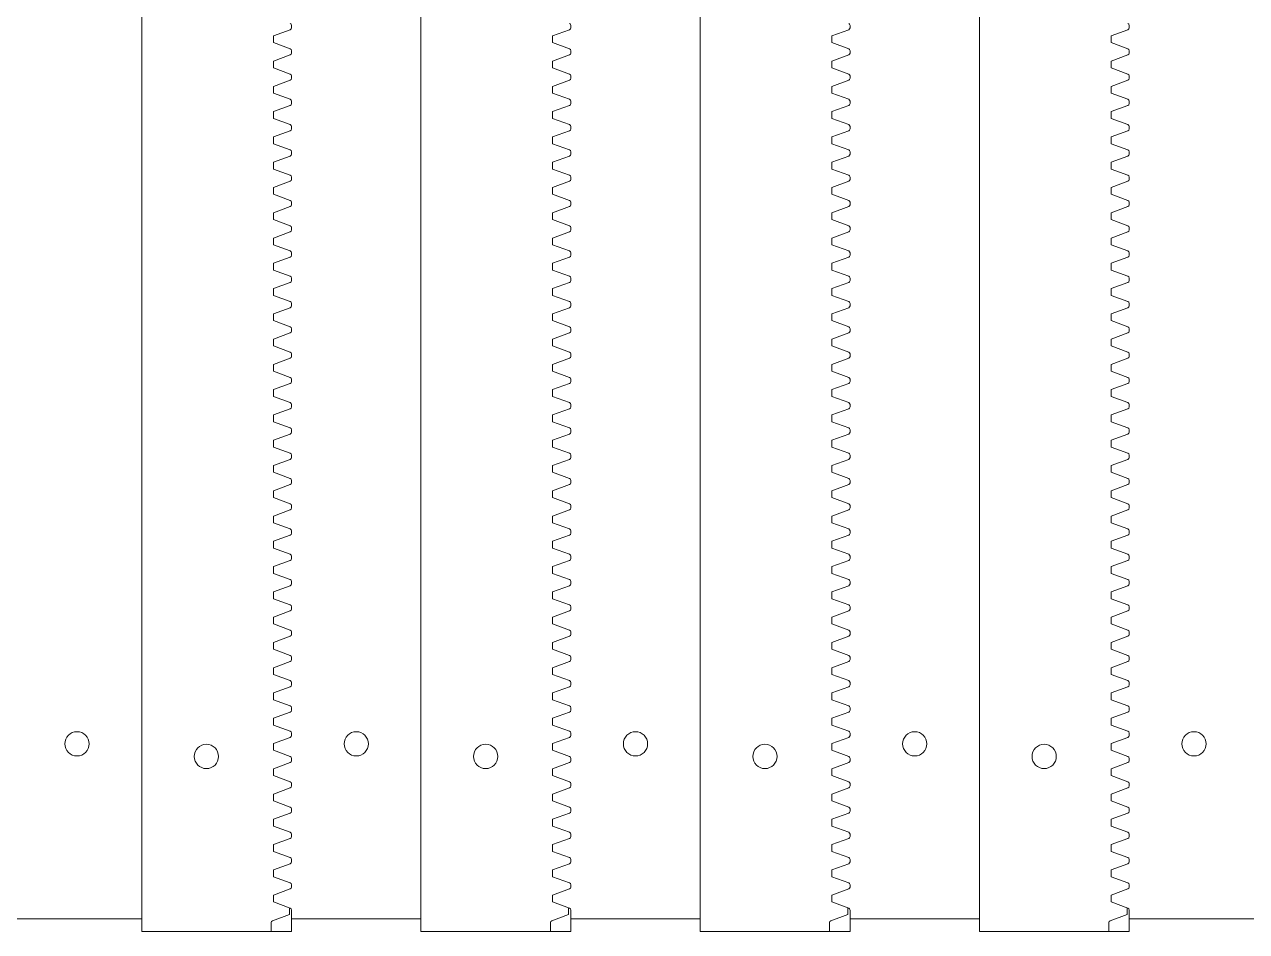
# Model space of a CAD drawing. Header units: millimetres. Extents: x -301 to 286, y -150 to 74.
# Drawn here: x -5 to 146.1, y -150.4 to -38.4 of the extents above; entities that cross this region are included whole.
import ezdxf

# ---------------------------------------------------------------- set-up
doc = ezdxf.new("R2010")
doc.units = ezdxf.units.MM
doc.header["$MEASUREMENT"] = 0
doc.layers.add('Layer 1', color=7, linetype='Continuous')

msp = doc.modelspace()

# ---------------------------------------------------------------- linework, layer by layer
at = {"layer": 'Layer 1', "color": 114, "lineweight": 9}
for points in [[(9.5401, -150.4475), (9.5401, 72.2193)], [(44.0622, -150.4475), (44.0622, 72.2193)], [(78.5843, -150.4475), (78.5843, 72.2193)], [(113.1064, -150.4475), (113.1064, 72.2193)], [(27.8977, -39.015), (25.8122, -39.7741), (25.8122, -40.617), (27.8977, -41.376)], [(28.0622, -38.4881), (28.0622, -38.7801)], [(62.4198, -39.015), (60.3343, -39.7741), (60.3343, -40.617), (62.4198, -41.376)], [(62.5843, -38.4881), (62.5843, -38.7801)], [(96.9419, -39.015), (94.8564, -39.7741), (94.8564, -40.617), (96.9419, -41.376)], [(97.1064, -38.4881), (97.1064, -38.7801)], [(131.464, -39.015), (129.3785, -39.7741), (129.3785, -40.617), (131.464, -41.376)], [(131.6285, -38.4881), (131.6285, -38.7801)], [(27.8977, -42.1378), (25.8122, -42.8969), (25.8122, -43.7398), (27.8977, -44.4988)], [(28.0622, -41.6109), (28.0622, -41.9029)], [(62.4198, -42.1378), (60.3343, -42.8969), (60.3343, -43.7398), (62.4198, -44.4988)], [(62.5843, -41.6109), (62.5843, -41.9029)], [(96.9419, -42.1378), (94.8564, -42.8969), (94.8564, -43.7398), (96.9419, -44.4988)], [(97.1064, -41.6109), (97.1064, -41.9029)], [(131.464, -42.1378), (129.3785, -42.8969), (129.3785, -43.7398), (131.464, -44.4988)], [(131.6285, -41.6109), (131.6285, -41.9029)], [(27.8977, -45.2606), (25.8122, -46.0197), (25.8122, -46.8626), (27.8977, -47.6216)], [(28.0622, -44.7337), (28.0622, -45.0257)], [(62.4198, -45.2606), (60.3343, -46.0197), (60.3343, -46.8626), (62.4198, -47.6216)], [(62.5843, -44.7337), (62.5843, -45.0257)], [(96.9419, -45.2606), (94.8564, -46.0197), (94.8564, -46.8626), (96.9419, -47.6216)], [(97.1064, -44.7337), (97.1064, -45.0257)], [(131.464, -45.2606), (129.3785, -46.0197), (129.3785, -46.8626), (131.464, -47.6216)], [(131.6285, -44.7337), (131.6285, -45.0257)], [(28.0622, -47.8565), (28.0622, -48.1485)], [(62.5843, -47.8565), (62.5843, -48.1485)], [(97.1064, -47.8565), (97.1064, -48.1485)], [(131.6285, -47.8565), (131.6285, -48.1485)], [(27.8977, -48.3835), (25.8122, -49.1425), (25.8122, -49.9854), (27.8977, -50.7444)], [(62.4198, -48.3835), (60.3343, -49.1425), (60.3343, -49.9854), (62.4198, -50.7444)], [(96.9419, -48.3835), (94.8564, -49.1425), (94.8564, -49.9854), (96.9419, -50.7444)], [(131.464, -48.3835), (129.3785, -49.1425), (129.3785, -49.9854), (131.464, -50.7444)], [(28.0622, -50.9794), (28.0622, -51.2713)], [(62.5843, -50.9794), (62.5843, -51.2713)], [(97.1064, -50.9794), (97.1064, -51.2713)], [(131.6285, -50.9794), (131.6285, -51.2713)], [(27.8977, -51.5063), (25.8122, -52.2653), (25.8122, -53.1082), (27.8977, -53.8672)], [(62.4198, -51.5063), (60.3343, -52.2653), (60.3343, -53.1082), (62.4198, -53.8672)], [(96.9419, -51.5063), (94.8564, -52.2653), (94.8564, -53.1082), (96.9419, -53.8672)], [(131.464, -51.5063), (129.3785, -52.2653), (129.3785, -53.1082), (131.464, -53.8672)], [(28.0622, -54.1022), (28.0622, -54.3941)], [(62.5843, -54.1022), (62.5843, -54.3941)], [(97.1064, -54.1022), (97.1064, -54.3941)], [(131.6285, -54.1022), (131.6285, -54.3941)], [(27.8977, -54.6291), (25.8122, -55.3881), (25.8122, -56.231), (27.8977, -56.99)], [(62.4198, -54.6291), (60.3343, -55.3881), (60.3343, -56.231), (62.4198, -56.99)], [(96.9419, -54.6291), (94.8564, -55.3881), (94.8564, -56.231), (96.9419, -56.99)], [(131.464, -54.6291), (129.3785, -55.3881), (129.3785, -56.231), (131.464, -56.99)], [(28.0622, -57.225), (28.0622, -57.517)], [(62.5843, -57.225), (62.5843, -57.517)], [(97.1064, -57.225), (97.1064, -57.517)], [(131.6285, -57.225), (131.6285, -57.517)], [(27.8977, -57.7519), (25.8122, -58.5109), (25.8122, -59.3538), (27.8977, -60.1129)], [(62.4198, -57.7519), (60.3343, -58.5109), (60.3343, -59.3538), (62.4198, -60.1129)], [(96.9419, -57.7519), (94.8564, -58.5109), (94.8564, -59.3538), (96.9419, -60.1129)], [(131.464, -57.7519), (129.3785, -58.5109), (129.3785, -59.3538), (131.464, -60.1129)], [(28.0622, -60.3478), (28.0622, -60.6398)], [(62.5843, -60.3478), (62.5843, -60.6398)], [(97.1064, -60.3478), (97.1064, -60.6398)], [(131.6285, -60.3478), (131.6285, -60.6398)], [(27.8977, -60.8747), (25.8122, -61.6337), (25.8122, -62.4766), (27.8977, -63.2357)], [(62.4198, -60.8747), (60.3343, -61.6337), (60.3343, -62.4766), (62.4198, -63.2357)], [(96.9419, -60.8747), (94.8564, -61.6337), (94.8564, -62.4766), (96.9419, -63.2357)], [(131.464, -60.8747), (129.3785, -61.6337), (129.3785, -62.4766), (131.464, -63.2357)], [(27.8977, -63.9975), (25.8122, -64.7566), (25.8122, -65.5994), (27.8977, -66.3585)], [(28.0622, -63.4706), (28.0622, -63.7626)], [(62.4198, -63.9975), (60.3343, -64.7566), (60.3343, -65.5994), (62.4198, -66.3585)], [(62.5843, -63.4706), (62.5843, -63.7626)], [(96.9419, -63.9975), (94.8564, -64.7566), (94.8564, -65.5994), (96.9419, -66.3585)], [(97.1064, -63.4706), (97.1064, -63.7626)], [(131.464, -63.9975), (129.3785, -64.7566), (129.3785, -65.5994), (131.464, -66.3585)], [(131.6285, -63.4706), (131.6285, -63.7626)], [(27.8977, -67.1203), (25.8122, -67.8794), (25.8122, -68.7222), (27.8977, -69.4813)], [(28.0622, -66.5934), (28.0622, -66.8854)], [(62.4198, -67.1203), (60.3343, -67.8794), (60.3343, -68.7222), (62.4198, -69.4813)], [(62.5843, -66.5934), (62.5843, -66.8854)], [(96.9419, -67.1203), (94.8564, -67.8794), (94.8564, -68.7222), (96.9419, -69.4813)], [(97.1064, -66.5934), (97.1064, -66.8854)], [(131.464, -67.1203), (129.3785, -67.8794), (129.3785, -68.7222), (131.464, -69.4813)], [(131.6285, -66.5934), (131.6285, -66.8854)], [(27.8977, -70.2431), (25.8122, -71.0022), (25.8122, -71.845), (27.8977, -72.6041)], [(28.0622, -69.7162), (28.0622, -70.0082)], [(62.4198, -70.2431), (60.3343, -71.0022), (60.3343, -71.845), (62.4198, -72.6041)], [(62.5843, -69.7162), (62.5843, -70.0082)], [(96.9419, -70.2431), (94.8564, -71.0022), (94.8564, -71.845), (96.9419, -72.6041)], [(97.1064, -69.7162), (97.1064, -70.0082)], [(131.464, -70.2431), (129.3785, -71.0022), (129.3785, -71.845), (131.464, -72.6041)], [(131.6285, -69.7162), (131.6285, -70.0082)], [(27.8977, -73.3659), (25.8122, -74.125), (25.8122, -74.9678), (27.8977, -75.7269)], [(28.0622, -72.839), (28.0622, -73.131)], [(62.4198, -73.3659), (60.3343, -74.125), (60.3343, -74.9678), (62.4198, -75.7269)], [(62.5843, -72.839), (62.5843, -73.131)], [(96.9419, -73.3659), (94.8564, -74.125), (94.8564, -74.9678), (96.9419, -75.7269)], [(97.1064, -72.839), (97.1064, -73.131)], [(131.464, -73.3659), (129.3785, -74.125), (129.3785, -74.9678), (131.464, -75.7269)], [(131.6285, -72.839), (131.6285, -73.131)], [(27.8977, -76.4887), (25.8122, -77.2478), (25.8122, -78.0906), (27.8977, -78.8497)], [(28.0622, -75.9618), (28.0622, -76.2538)], [(62.4198, -76.4887), (60.3343, -77.2478), (60.3343, -78.0906), (62.4198, -78.8497)], [(62.5843, -75.9618), (62.5843, -76.2538)], [(96.9419, -76.4887), (94.8564, -77.2478), (94.8564, -78.0906), (96.9419, -78.8497)], [(97.1064, -75.9618), (97.1064, -76.2538)], [(131.464, -76.4887), (129.3785, -77.2478), (129.3785, -78.0906), (131.464, -78.8497)], [(131.6285, -75.9618), (131.6285, -76.2538)], [(27.8977, -79.6115), (25.8122, -80.3706), (25.8122, -81.2134), (27.8977, -81.9725)], [(28.0622, -79.0846), (28.0622, -79.3766)], [(62.4198, -79.6115), (60.3343, -80.3706), (60.3343, -81.2134), (62.4198, -81.9725)], [(62.5843, -79.0846), (62.5843, -79.3766)], [(96.9419, -79.6115), (94.8564, -80.3706), (94.8564, -81.2134), (96.9419, -81.9725)], [(97.1064, -79.0846), (97.1064, -79.3766)], [(131.464, -79.6115), (129.3785, -80.3706), (129.3785, -81.2134), (131.464, -81.9725)], [(131.6285, -79.0846), (131.6285, -79.3766)], [(27.8977, -82.7343), (25.8122, -83.4934), (25.8122, -84.3362), (27.8977, -85.0953)], [(28.0622, -82.2074), (28.0622, -82.4994)], [(62.4198, -82.7343), (60.3343, -83.4934), (60.3343, -84.3362), (62.4198, -85.0953)], [(62.5843, -82.2074), (62.5843, -82.4994)], [(96.9419, -82.7343), (94.8564, -83.4934), (94.8564, -84.3362), (96.9419, -85.0953)], [(97.1064, -82.2074), (97.1064, -82.4994)], [(131.464, -82.7343), (129.3785, -83.4934), (129.3785, -84.3362), (131.464, -85.0953)], [(131.6285, -82.2074), (131.6285, -82.4994)], [(27.8977, -85.8571), (25.8122, -86.6162), (25.8122, -87.4591), (27.8977, -88.2181)], [(28.0622, -85.3302), (28.0622, -85.6222)], [(62.4198, -85.8571), (60.3343, -86.6162), (60.3343, -87.4591), (62.4198, -88.2181)], [(62.5843, -85.3302), (62.5843, -85.6222)], [(96.9419, -85.8571), (94.8564, -86.6162), (94.8564, -87.4591), (96.9419, -88.2181)], [(97.1064, -85.3302), (97.1064, -85.6222)], [(131.464, -85.8571), (129.3785, -86.6162), (129.3785, -87.4591), (131.464, -88.2181)], [(131.6285, -85.3302), (131.6285, -85.6222)], [(27.8977, -88.9799), (25.8122, -89.739), (25.8122, -90.5819), (27.8977, -91.3409)], [(28.0622, -88.453), (28.0622, -88.745)], [(62.4198, -88.9799), (60.3343, -89.739), (60.3343, -90.5819), (62.4198, -91.3409)], [(62.5843, -88.453), (62.5843, -88.745)], [(96.9419, -88.9799), (94.8564, -89.739), (94.8564, -90.5819), (96.9419, -91.3409)], [(97.1064, -88.453), (97.1064, -88.745)], [(131.464, -88.9799), (129.3785, -89.739), (129.3785, -90.5819), (131.464, -91.3409)], [(131.6285, -88.453), (131.6285, -88.745)], [(27.8977, -92.1028), (25.8122, -92.8618), (25.8122, -93.7047), (27.8977, -94.4637)], [(28.0622, -91.5758), (28.0622, -91.8678)], [(62.4198, -92.1028), (60.3343, -92.8618), (60.3343, -93.7047), (62.4198, -94.4637)], [(62.5843, -91.5758), (62.5843, -91.8678)], [(96.9419, -92.1028), (94.8564, -92.8618), (94.8564, -93.7047), (96.9419, -94.4637)], [(97.1064, -91.5758), (97.1064, -91.8678)], [(131.464, -92.1028), (129.3785, -92.8618), (129.3785, -93.7047), (131.464, -94.4637)], [(131.6285, -91.5758), (131.6285, -91.8678)], [(28.0622, -94.6987), (28.0622, -94.9906)], [(62.5843, -94.6987), (62.5843, -94.9906)], [(97.1064, -94.6987), (97.1064, -94.9906)], [(131.6285, -94.6987), (131.6285, -94.9906)], [(27.8977, -95.2256), (25.8122, -95.9846), (25.8122, -96.8275), (27.8977, -97.5865)], [(62.4198, -95.2256), (60.3343, -95.9846), (60.3343, -96.8275), (62.4198, -97.5865)], [(96.9419, -95.2256), (94.8564, -95.9846), (94.8564, -96.8275), (96.9419, -97.5865)], [(131.464, -95.2256), (129.3785, -95.9846), (129.3785, -96.8275), (131.464, -97.5865)], [(28.0622, -97.8215), (28.0622, -98.1134)], [(62.5843, -97.8215), (62.5843, -98.1134)], [(97.1064, -97.8215), (97.1064, -98.1134)], [(131.6285, -97.8215), (131.6285, -98.1134)], [(27.8977, -98.3484), (25.8122, -99.1074), (25.8122, -99.9503), (27.8977, -100.7093)], [(62.4198, -98.3484), (60.3343, -99.1074), (60.3343, -99.9503), (62.4198, -100.7093)], [(96.9419, -98.3484), (94.8564, -99.1074), (94.8564, -99.9503), (96.9419, -100.7093)], [(131.464, -98.3484), (129.3785, -99.1074), (129.3785, -99.9503), (131.464, -100.7093)], [(28.0622, -100.9443), (28.0622, -101.2362)], [(62.5843, -100.9443), (62.5843, -101.2362)], [(97.1064, -100.9443), (97.1064, -101.2362)], [(131.6285, -100.9443), (131.6285, -101.2362)], [(27.8977, -101.4712), (25.8122, -102.2302), (25.8122, -103.0731), (27.8977, -103.8322)], [(62.4198, -101.4712), (60.3343, -102.2302), (60.3343, -103.0731), (62.4198, -103.8322)], [(96.9419, -101.4712), (94.8564, -102.2302), (94.8564, -103.0731), (96.9419, -103.8322)], [(131.464, -101.4712), (129.3785, -102.2302), (129.3785, -103.0731), (131.464, -103.8322)], [(28.0622, -104.0671), (28.0622, -104.3591)], [(62.5843, -104.0671), (62.5843, -104.3591)], [(97.1064, -104.0671), (97.1064, -104.3591)], [(131.6285, -104.0671), (131.6285, -104.3591)], [(27.8977, -104.594), (25.8122, -105.353), (25.8122, -106.1959), (27.8977, -106.955)], [(62.4198, -104.594), (60.3343, -105.353), (60.3343, -106.1959), (62.4198, -106.955)], [(96.9419, -104.594), (94.8564, -105.353), (94.8564, -106.1959), (96.9419, -106.955)], [(131.464, -104.594), (129.3785, -105.353), (129.3785, -106.1959), (131.464, -106.955)], [(28.0622, -107.1899), (28.0622, -107.4819)], [(62.5843, -107.1899), (62.5843, -107.4819)], [(97.1064, -107.1899), (97.1064, -107.4819)], [(131.6285, -107.1899), (131.6285, -107.4819)], [(27.8977, -107.7168), (25.8122, -108.4758), (25.8122, -109.3187), (27.8977, -110.0778)], [(62.4198, -107.7168), (60.3343, -108.4758), (60.3343, -109.3187), (62.4198, -110.0778)], [(96.9419, -107.7168), (94.8564, -108.4758), (94.8564, -109.3187), (96.9419, -110.0778)], [(131.464, -107.7168), (129.3785, -108.4758), (129.3785, -109.3187), (131.464, -110.0778)], [(27.8977, -110.8396), (25.8122, -111.5987), (25.8122, -112.4415), (27.8977, -113.2006)], [(28.0622, -110.3127), (28.0622, -110.6047)], [(62.4198, -110.8396), (60.3343, -111.5987), (60.3343, -112.4415), (62.4198, -113.2006)], [(62.5843, -110.3127), (62.5843, -110.6047)], [(96.9419, -110.8396), (94.8564, -111.5987), (94.8564, -112.4415), (96.9419, -113.2006)], [(97.1064, -110.3127), (97.1064, -110.6047)], [(131.464, -110.8396), (129.3785, -111.5987), (129.3785, -112.4415), (131.464, -113.2006)], [(131.6285, -110.3127), (131.6285, -110.6047)], [(27.8977, -113.9624), (25.8122, -114.7215), (25.8122, -115.5643), (27.8977, -116.3234)], [(28.0622, -113.4355), (28.0622, -113.7275)], [(62.4198, -113.9624), (60.3343, -114.7215), (60.3343, -115.5643), (62.4198, -116.3234)], [(62.5843, -113.4355), (62.5843, -113.7275)], [(96.9419, -113.9624), (94.8564, -114.7215), (94.8564, -115.5643), (96.9419, -116.3234)], [(97.1064, -113.4355), (97.1064, -113.7275)], [(131.464, -113.9624), (129.3785, -114.7215), (129.3785, -115.5643), (131.464, -116.3234)], [(131.6285, -113.4355), (131.6285, -113.7275)], [(27.8977, -117.0852), (25.8122, -117.8443), (25.8122, -118.6871), (27.8977, -119.4462)], [(28.0622, -116.5583), (28.0622, -116.8503)], [(62.4198, -117.0852), (60.3343, -117.8443), (60.3343, -118.6871), (62.4198, -119.4462)], [(62.5843, -116.5583), (62.5843, -116.8503)], [(96.9419, -117.0852), (94.8564, -117.8443), (94.8564, -118.6871), (96.9419, -119.4462)], [(97.1064, -116.5583), (97.1064, -116.8503)], [(131.464, -117.0852), (129.3785, -117.8443), (129.3785, -118.6871), (131.464, -119.4462)], [(131.6285, -116.5583), (131.6285, -116.8503)], [(27.8977, -120.208), (25.8122, -120.9671), (25.8122, -121.8099), (27.8977, -122.569)], [(28.0622, -119.6811), (28.0622, -119.9731)], [(62.4198, -120.208), (60.3343, -120.9671), (60.3343, -121.8099), (62.4198, -122.569)], [(62.5843, -119.6811), (62.5843, -119.9731)], [(96.9419, -120.208), (94.8564, -120.9671), (94.8564, -121.8099), (96.9419, -122.569)], [(97.1064, -119.6811), (97.1064, -119.9731)], [(131.464, -120.208), (129.3785, -120.9671), (129.3785, -121.8099), (131.464, -122.569)], [(131.6285, -119.6811), (131.6285, -119.9731)], [(27.8977, -123.3308), (25.8122, -124.0899), (25.8122, -124.9327), (27.8977, -125.6918)], [(28.0622, -122.8039), (28.0622, -123.0959)], [(62.4198, -123.3308), (60.3343, -124.0899), (60.3343, -124.9327), (62.4198, -125.6918)], [(62.5843, -122.8039), (62.5843, -123.0959)], [(96.9419, -123.3308), (94.8564, -124.0899), (94.8564, -124.9327), (96.9419, -125.6918)], [(97.1064, -122.8039), (97.1064, -123.0959)], [(131.464, -123.3308), (129.3785, -124.0899), (129.3785, -124.9327), (131.464, -125.6918)], [(131.6285, -122.8039), (131.6285, -123.0959)], [(27.8977, -126.4536), (25.8122, -127.2127), (25.8122, -128.0555), (27.8977, -128.8146)], [(28.0622, -125.9267), (28.0622, -126.2187)], [(62.4198, -126.4536), (60.3343, -127.2127), (60.3343, -128.0555), (62.4198, -128.8146)], [(62.5843, -125.9267), (62.5843, -126.2187)], [(96.9419, -126.4536), (94.8564, -127.2127), (94.8564, -128.0555), (96.9419, -128.8146)], [(97.1064, -125.9267), (97.1064, -126.2187)], [(131.464, -126.4536), (129.3785, -127.2127), (129.3785, -128.0555), (131.464, -128.8146)], [(131.6285, -125.9267), (131.6285, -126.2187)], [(27.8977, -129.5764), (25.8122, -130.3355), (25.8122, -131.1784), (27.8977, -131.9374)], [(28.0622, -129.0495), (28.0622, -129.3415)], [(62.4198, -129.5764), (60.3343, -130.3355), (60.3343, -131.1784), (62.4198, -131.9374)], [(62.5843, -129.0495), (62.5843, -129.3415)], [(96.9419, -129.5764), (94.8564, -130.3355), (94.8564, -131.1784), (96.9419, -131.9374)], [(97.1064, -129.0495), (97.1064, -129.3415)], [(131.464, -129.5764), (129.3785, -130.3355), (129.3785, -131.1784), (131.464, -131.9374)], [(131.6285, -129.0495), (131.6285, -129.3415)], [(27.8977, -132.6992), (25.8122, -133.4583), (25.8122, -134.3012), (27.8977, -135.0602)], [(28.0622, -132.1723), (28.0622, -132.4643)], [(62.4198, -132.6992), (60.3343, -133.4583), (60.3343, -134.3012), (62.4198, -135.0602)], [(62.5843, -132.1723), (62.5843, -132.4643)], [(96.9419, -132.6992), (94.8564, -133.4583), (94.8564, -134.3012), (96.9419, -135.0602)], [(97.1064, -132.1723), (97.1064, -132.4643)], [(131.464, -132.6992), (129.3785, -133.4583), (129.3785, -134.3012), (131.464, -135.0602)], [(131.6285, -132.1723), (131.6285, -132.4643)], [(27.8977, -135.822), (25.8122, -136.5811), (25.8122, -137.424), (27.8977, -138.183)], [(28.0622, -135.2951), (28.0622, -135.5871)], [(62.4198, -135.822), (60.3343, -136.5811), (60.3343, -137.424), (62.4198, -138.183)], [(62.5843, -135.2951), (62.5843, -135.5871)], [(96.9419, -135.822), (94.8564, -136.5811), (94.8564, -137.424), (96.9419, -138.183)], [(97.1064, -135.2951), (97.1064, -135.5871)], [(131.464, -135.822), (129.3785, -136.5811), (129.3785, -137.424), (131.464, -138.183)], [(131.6285, -135.2951), (131.6285, -135.5871)], [(27.8977, -138.9449), (25.8122, -139.7039), (25.8122, -140.5468), (27.8977, -141.3058)], [(28.0622, -138.418), (28.0622, -138.7099)], [(62.4198, -138.9449), (60.3343, -139.7039), (60.3343, -140.5468), (62.4198, -141.3058)], [(62.5843, -138.418), (62.5843, -138.7099)], [(96.9419, -138.9449), (94.8564, -139.7039), (94.8564, -140.5468), (96.9419, -141.3058)], [(97.1064, -138.418), (97.1064, -138.7099)], [(131.464, -138.9449), (129.3785, -139.7039), (129.3785, -140.5468), (131.464, -141.3058)], [(131.6285, -138.418), (131.6285, -138.7099)], [(28.0622, -141.5408), (28.0622, -141.8327)], [(62.5843, -141.5408), (62.5843, -141.8327)], [(97.1064, -141.5408), (97.1064, -141.8327)], [(131.6285, -141.5408), (131.6285, -141.8327)], [(27.8977, -142.0677), (25.8122, -142.8267), (25.8122, -143.6696), (27.8977, -144.4286)], [(62.4198, -142.0677), (60.3343, -142.8267), (60.3343, -143.6696), (62.4198, -144.4286)], [(96.9419, -142.0677), (94.8564, -142.8267), (94.8564, -143.6696), (96.9419, -144.4286)], [(131.464, -142.0677), (129.3785, -142.8267), (129.3785, -143.6696), (131.464, -144.4286)], [(28.0622, -144.6636), (28.0622, -144.9555)], [(62.5843, -144.6636), (62.5843, -144.9555)], [(97.1064, -144.6636), (97.1064, -144.9555)], [(131.6285, -144.6636), (131.6285, -144.9555)], [(27.8977, -145.1905), (25.8122, -145.9495), (25.8122, -146.7924), (27.8977, -147.5515)], [(62.4198, -145.1905), (60.3343, -145.9495), (60.3343, -146.7924), (62.4198, -147.5515)], [(96.9419, -145.1905), (94.8564, -145.9495), (94.8564, -146.7924), (96.9419, -147.5515)], [(131.464, -145.1905), (129.3785, -145.9495), (129.3785, -146.7924), (131.464, -147.5515)], [(27.7901, -147.5106), (27.7901, -148.3534), (25.7046, -149.1125)], [(28.0622, -147.7864), (28.0622, -148.8865)], [(62.3122, -147.5106), (62.3122, -148.3534), (60.2267, -149.1125)], [(62.5843, -147.7864), (62.5843, -148.8865)], [(96.8343, -147.5106), (96.8343, -148.3534), (94.7488, -149.1125)], [(97.1064, -147.7864), (97.1064, -148.8865)], [(131.3564, -147.5106), (131.3564, -148.3534), (129.2709, -149.1125)], [(131.6285, -147.7864), (131.6285, -148.8865)], [(25.5401, -149.3474), (25.5401, -150.4475)], [(60.0622, -149.3474), (60.0622, -150.4475)], [(94.5843, -149.3474), (94.5843, -150.4475)], [(129.1064, -149.3474), (129.1064, -150.4475)]]:
    msp.add_lwpolyline(points, dxfattribs=at)
at = {"layer": 'Layer 1', "color": 175, "lineweight": 18}
msp.add_lwpolyline([(-6.4599, -148.8865), (9.5401, -148.8865), (9.5401, -150.4475), (28.0622, -150.4475), (28.0622, -148.8865), (44.0622, -148.8865), (44.0622, -150.4475), (62.5843, -150.4475), (62.5843, -148.8865), (78.5843, -148.8865), (78.5843, -150.4475), (97.1064, -150.4475), (97.1064, -148.8865), (113.1064, -148.8865), (113.1064, -150.4475), (131.6285, -150.4475), (131.6285, -148.8865), (147.6285, -148.8865)], dxfattribs=at)
at = {"layer": 'Layer 1', "color": 114, "lineweight": 9}
for points in [[(27.8977, -38.2532), (27.9962, -38.2892), (28.062, -38.383), (28.0622, -38.4881)], [(28.0622, -38.7801), (28.062, -38.8852), (27.9962, -38.9791), (27.8977, -39.015)], [(62.4198, -38.2532), (62.5183, -38.2892), (62.5841, -38.383), (62.5843, -38.4881)], [(62.5843, -38.7801), (62.5841, -38.8852), (62.5183, -38.9791), (62.4198, -39.015)], [(96.9419, -38.2532), (97.0404, -38.2892), (97.1062, -38.383), (97.1064, -38.4881)], [(97.1064, -38.7801), (97.1062, -38.8852), (97.0404, -38.9791), (96.9419, -39.015)], [(131.464, -38.2532), (131.5625, -38.2892), (131.6283, -38.383), (131.6285, -38.4881)], [(131.6285, -38.7801), (131.6283, -38.8852), (131.5625, -38.9791), (131.464, -39.015)], [(27.8977, -41.376), (27.9962, -41.412), (28.062, -41.5058), (28.0622, -41.6109)], [(28.0622, -41.9029), (28.062, -42.008), (27.9962, -42.1019), (27.8977, -42.1378)], [(62.4198, -41.376), (62.5183, -41.412), (62.5841, -41.5058), (62.5843, -41.6109)], [(62.5843, -41.9029), (62.5841, -42.008), (62.5183, -42.1019), (62.4198, -42.1378)], [(96.9419, -41.376), (97.0404, -41.412), (97.1062, -41.5058), (97.1064, -41.6109)], [(97.1064, -41.9029), (97.1062, -42.008), (97.0404, -42.1019), (96.9419, -42.1378)], [(131.464, -41.376), (131.5625, -41.412), (131.6283, -41.5058), (131.6285, -41.6109)], [(131.6285, -41.9029), (131.6283, -42.008), (131.5625, -42.1019), (131.464, -42.1378)], [(27.8977, -44.4988), (27.9962, -44.5348), (28.062, -44.6286), (28.0622, -44.7337)], [(28.0622, -45.0257), (28.062, -45.1308), (27.9962, -45.2247), (27.8977, -45.2606)], [(62.4198, -44.4988), (62.5183, -44.5348), (62.5841, -44.6286), (62.5843, -44.7337)], [(62.5843, -45.0257), (62.5841, -45.1308), (62.5183, -45.2247), (62.4198, -45.2606)], [(96.9419, -44.4988), (97.0404, -44.5348), (97.1062, -44.6286), (97.1064, -44.7337)], [(97.1064, -45.0257), (97.1062, -45.1308), (97.0404, -45.2247), (96.9419, -45.2606)], [(131.464, -44.4988), (131.5625, -44.5348), (131.6283, -44.6286), (131.6285, -44.7337)], [(131.6285, -45.0257), (131.6283, -45.1308), (131.5625, -45.2247), (131.464, -45.2606)], [(27.8977, -47.6216), (27.9962, -47.6576), (28.062, -47.7514), (28.0622, -47.8565)], [(28.0622, -48.1485), (28.062, -48.2536), (27.9962, -48.3475), (27.8977, -48.3835)], [(62.4198, -47.6216), (62.5183, -47.6576), (62.5841, -47.7514), (62.5843, -47.8565)], [(62.5843, -48.1485), (62.5841, -48.2536), (62.5183, -48.3475), (62.4198, -48.3835)], [(96.9419, -47.6216), (97.0404, -47.6576), (97.1062, -47.7514), (97.1064, -47.8565)], [(97.1064, -48.1485), (97.1062, -48.2536), (97.0404, -48.3475), (96.9419, -48.3835)], [(131.464, -47.6216), (131.5625, -47.6576), (131.6283, -47.7514), (131.6285, -47.8565)], [(131.6285, -48.1485), (131.6283, -48.2536), (131.5625, -48.3475), (131.464, -48.3835)], [(27.8977, -50.7444), (27.9962, -50.7804), (28.062, -50.8743), (28.0622, -50.9794)], [(28.0622, -51.2713), (28.062, -51.3764), (27.9962, -51.4703), (27.8977, -51.5063)], [(62.4198, -50.7444), (62.5183, -50.7804), (62.5841, -50.8743), (62.5843, -50.9794)], [(62.5843, -51.2713), (62.5841, -51.3764), (62.5183, -51.4703), (62.4198, -51.5063)], [(96.9419, -50.7444), (97.0404, -50.7804), (97.1062, -50.8743), (97.1064, -50.9794)], [(97.1064, -51.2713), (97.1062, -51.3764), (97.0404, -51.4703), (96.9419, -51.5063)], [(131.464, -50.7444), (131.5625, -50.7804), (131.6283, -50.8743), (131.6285, -50.9794)], [(131.6285, -51.2713), (131.6283, -51.3764), (131.5625, -51.4703), (131.464, -51.5063)], [(27.8977, -53.8672), (27.9962, -53.9032), (28.062, -53.9971), (28.0622, -54.1022)], [(62.4198, -53.8672), (62.5183, -53.9032), (62.5841, -53.9971), (62.5843, -54.1022)], [(96.9419, -53.8672), (97.0404, -53.9032), (97.1062, -53.9971), (97.1064, -54.1022)], [(131.464, -53.8672), (131.5625, -53.9032), (131.6283, -53.9971), (131.6285, -54.1022)], [(28.0622, -54.3941), (28.062, -54.4992), (27.9962, -54.5931), (27.8977, -54.6291)], [(62.5843, -54.3941), (62.5841, -54.4992), (62.5183, -54.5931), (62.4198, -54.6291)], [(97.1064, -54.3941), (97.1062, -54.4992), (97.0404, -54.5931), (96.9419, -54.6291)], [(131.6285, -54.3941), (131.6283, -54.4992), (131.5625, -54.5931), (131.464, -54.6291)], [(27.8977, -56.99), (27.9962, -57.026), (28.062, -57.1199), (28.0622, -57.225)], [(62.4198, -56.99), (62.5183, -57.026), (62.5841, -57.1199), (62.5843, -57.225)], [(96.9419, -56.99), (97.0404, -57.026), (97.1062, -57.1199), (97.1064, -57.225)], [(131.464, -56.99), (131.5625, -57.026), (131.6283, -57.1199), (131.6285, -57.225)], [(28.0622, -57.517), (28.062, -57.6221), (27.9962, -57.7159), (27.8977, -57.7519)], [(62.5843, -57.517), (62.5841, -57.6221), (62.5183, -57.7159), (62.4198, -57.7519)], [(97.1064, -57.517), (97.1062, -57.6221), (97.0404, -57.7159), (96.9419, -57.7519)], [(131.6285, -57.517), (131.6283, -57.6221), (131.5625, -57.7159), (131.464, -57.7519)], [(27.8977, -60.1129), (27.9962, -60.1488), (28.062, -60.2427), (28.0622, -60.3478)], [(62.4198, -60.1129), (62.5183, -60.1488), (62.5841, -60.2427), (62.5843, -60.3478)], [(96.9419, -60.1129), (97.0404, -60.1488), (97.1062, -60.2427), (97.1064, -60.3478)], [(131.464, -60.1129), (131.5625, -60.1488), (131.6283, -60.2427), (131.6285, -60.3478)], [(28.0622, -60.6398), (28.062, -60.7449), (27.9962, -60.8387), (27.8977, -60.8747)], [(62.5843, -60.6398), (62.5841, -60.7449), (62.5183, -60.8387), (62.4198, -60.8747)], [(97.1064, -60.6398), (97.1062, -60.7449), (97.0404, -60.8387), (96.9419, -60.8747)], [(131.6285, -60.6398), (131.6283, -60.7449), (131.5625, -60.8387), (131.464, -60.8747)], [(27.8977, -63.2357), (27.9962, -63.2716), (28.062, -63.3655), (28.0622, -63.4706)], [(62.4198, -63.2357), (62.5183, -63.2716), (62.5841, -63.3655), (62.5843, -63.4706)], [(96.9419, -63.2357), (97.0404, -63.2716), (97.1062, -63.3655), (97.1064, -63.4706)], [(131.464, -63.2357), (131.5625, -63.2716), (131.6283, -63.3655), (131.6285, -63.4706)], [(28.0622, -63.7626), (28.062, -63.8677), (27.9962, -63.9615), (27.8977, -63.9975)], [(62.5843, -63.7626), (62.5841, -63.8677), (62.5183, -63.9615), (62.4198, -63.9975)], [(97.1064, -63.7626), (97.1062, -63.8677), (97.0404, -63.9615), (96.9419, -63.9975)], [(131.6285, -63.7626), (131.6283, -63.8677), (131.5625, -63.9615), (131.464, -63.9975)], [(27.8977, -66.3585), (27.9962, -66.3944), (28.062, -66.4883), (28.0622, -66.5934)], [(62.4198, -66.3585), (62.5183, -66.3944), (62.5841, -66.4883), (62.5843, -66.5934)], [(96.9419, -66.3585), (97.0404, -66.3944), (97.1062, -66.4883), (97.1064, -66.5934)], [(131.464, -66.3585), (131.5625, -66.3944), (131.6283, -66.4883), (131.6285, -66.5934)], [(28.0622, -66.8854), (28.062, -66.9905), (27.9962, -67.0843), (27.8977, -67.1203)], [(62.5843, -66.8854), (62.5841, -66.9905), (62.5183, -67.0843), (62.4198, -67.1203)], [(97.1064, -66.8854), (97.1062, -66.9905), (97.0404, -67.0843), (96.9419, -67.1203)], [(131.6285, -66.8854), (131.6283, -66.9905), (131.5625, -67.0843), (131.464, -67.1203)], [(27.8977, -69.4813), (27.9962, -69.5172), (28.062, -69.6111), (28.0622, -69.7162)], [(62.4198, -69.4813), (62.5183, -69.5172), (62.5841, -69.6111), (62.5843, -69.7162)], [(96.9419, -69.4813), (97.0404, -69.5172), (97.1062, -69.6111), (97.1064, -69.7162)], [(131.464, -69.4813), (131.5625, -69.5172), (131.6283, -69.6111), (131.6285, -69.7162)], [(28.0622, -70.0082), (28.062, -70.1133), (27.9962, -70.2072), (27.8977, -70.2431)], [(62.5843, -70.0082), (62.5841, -70.1133), (62.5183, -70.2072), (62.4198, -70.2431)], [(97.1064, -70.0082), (97.1062, -70.1133), (97.0404, -70.2072), (96.9419, -70.2431)], [(131.6285, -70.0082), (131.6283, -70.1133), (131.5625, -70.2072), (131.464, -70.2431)], [(27.8977, -72.6041), (27.9962, -72.64), (28.062, -72.7339), (28.0622, -72.839)], [(28.0622, -73.131), (28.062, -73.2361), (27.9962, -73.33), (27.8977, -73.3659)], [(62.4198, -72.6041), (62.5183, -72.64), (62.5841, -72.7339), (62.5843, -72.839)], [(62.5843, -73.131), (62.5841, -73.2361), (62.5183, -73.33), (62.4198, -73.3659)], [(96.9419, -72.6041), (97.0404, -72.64), (97.1062, -72.7339), (97.1064, -72.839)], [(97.1064, -73.131), (97.1062, -73.2361), (97.0404, -73.33), (96.9419, -73.3659)], [(131.464, -72.6041), (131.5625, -72.64), (131.6283, -72.7339), (131.6285, -72.839)], [(131.6285, -73.131), (131.6283, -73.2361), (131.5625, -73.33), (131.464, -73.3659)], [(27.8977, -75.7269), (27.9962, -75.7628), (28.062, -75.8567), (28.0622, -75.9618)], [(28.0622, -76.2538), (28.062, -76.3589), (27.9962, -76.4528), (27.8977, -76.4887)], [(62.4198, -75.7269), (62.5183, -75.7628), (62.5841, -75.8567), (62.5843, -75.9618)], [(62.5843, -76.2538), (62.5841, -76.3589), (62.5183, -76.4528), (62.4198, -76.4887)], [(96.9419, -75.7269), (97.0404, -75.7628), (97.1062, -75.8567), (97.1064, -75.9618)], [(97.1064, -76.2538), (97.1062, -76.3589), (97.0404, -76.4528), (96.9419, -76.4887)], [(131.464, -75.7269), (131.5625, -75.7628), (131.6283, -75.8567), (131.6285, -75.9618)], [(131.6285, -76.2538), (131.6283, -76.3589), (131.5625, -76.4528), (131.464, -76.4887)], [(27.8977, -78.8497), (27.9962, -78.8856), (28.062, -78.9795), (28.0622, -79.0846)], [(28.0622, -79.3766), (28.062, -79.4817), (27.9962, -79.5756), (27.8977, -79.6115)], [(62.4198, -78.8497), (62.5183, -78.8856), (62.5841, -78.9795), (62.5843, -79.0846)], [(62.5843, -79.3766), (62.5841, -79.4817), (62.5183, -79.5756), (62.4198, -79.6115)], [(96.9419, -78.8497), (97.0404, -78.8856), (97.1062, -78.9795), (97.1064, -79.0846)], [(97.1064, -79.3766), (97.1062, -79.4817), (97.0404, -79.5756), (96.9419, -79.6115)], [(131.464, -78.8497), (131.5625, -78.8856), (131.6283, -78.9795), (131.6285, -79.0846)], [(131.6285, -79.3766), (131.6283, -79.4817), (131.5625, -79.5756), (131.464, -79.6115)], [(27.8977, -81.9725), (27.9962, -82.0084), (28.062, -82.1023), (28.0622, -82.2074)], [(28.0622, -82.4994), (28.062, -82.6045), (27.9962, -82.6984), (27.8977, -82.7343)], [(62.4198, -81.9725), (62.5183, -82.0084), (62.5841, -82.1023), (62.5843, -82.2074)], [(62.5843, -82.4994), (62.5841, -82.6045), (62.5183, -82.6984), (62.4198, -82.7343)], [(96.9419, -81.9725), (97.0404, -82.0084), (97.1062, -82.1023), (97.1064, -82.2074)], [(97.1064, -82.4994), (97.1062, -82.6045), (97.0404, -82.6984), (96.9419, -82.7343)], [(131.464, -81.9725), (131.5625, -82.0084), (131.6283, -82.1023), (131.6285, -82.2074)], [(131.6285, -82.4994), (131.6283, -82.6045), (131.5625, -82.6984), (131.464, -82.7343)], [(27.8977, -85.0953), (27.9962, -85.1313), (28.062, -85.2251), (28.0622, -85.3302)], [(28.0622, -85.6222), (28.062, -85.7273), (27.9962, -85.8212), (27.8977, -85.8571)], [(62.4198, -85.0953), (62.5183, -85.1313), (62.5841, -85.2251), (62.5843, -85.3302)], [(62.5843, -85.6222), (62.5841, -85.7273), (62.5183, -85.8212), (62.4198, -85.8571)], [(96.9419, -85.0953), (97.0404, -85.1313), (97.1062, -85.2251), (97.1064, -85.3302)], [(97.1064, -85.6222), (97.1062, -85.7273), (97.0404, -85.8212), (96.9419, -85.8571)], [(131.464, -85.0953), (131.5625, -85.1313), (131.6283, -85.2251), (131.6285, -85.3302)], [(131.6285, -85.6222), (131.6283, -85.7273), (131.5625, -85.8212), (131.464, -85.8571)], [(27.8977, -88.2181), (27.9962, -88.2541), (28.062, -88.3479), (28.0622, -88.453)], [(28.0622, -88.745), (28.062, -88.8501), (27.9962, -88.944), (27.8977, -88.9799)], [(62.4198, -88.2181), (62.5183, -88.2541), (62.5841, -88.3479), (62.5843, -88.453)], [(62.5843, -88.745), (62.5841, -88.8501), (62.5183, -88.944), (62.4198, -88.9799)], [(96.9419, -88.2181), (97.0404, -88.2541), (97.1062, -88.3479), (97.1064, -88.453)], [(97.1064, -88.745), (97.1062, -88.8501), (97.0404, -88.944), (96.9419, -88.9799)], [(131.464, -88.2181), (131.5625, -88.2541), (131.6283, -88.3479), (131.6285, -88.453)], [(131.6285, -88.745), (131.6283, -88.8501), (131.5625, -88.944), (131.464, -88.9799)], [(27.8977, -91.3409), (27.9962, -91.3769), (28.062, -91.4707), (28.0622, -91.5758)], [(28.0622, -91.8678), (28.062, -91.9729), (27.9962, -92.0668), (27.8977, -92.1028)], [(62.4198, -91.3409), (62.5183, -91.3769), (62.5841, -91.4707), (62.5843, -91.5758)], [(62.5843, -91.8678), (62.5841, -91.9729), (62.5183, -92.0668), (62.4198, -92.1028)], [(96.9419, -91.3409), (97.0404, -91.3769), (97.1062, -91.4707), (97.1064, -91.5758)], [(97.1064, -91.8678), (97.1062, -91.9729), (97.0404, -92.0668), (96.9419, -92.1028)], [(131.464, -91.3409), (131.5625, -91.3769), (131.6283, -91.4707), (131.6285, -91.5758)], [(131.6285, -91.8678), (131.6283, -91.9729), (131.5625, -92.0668), (131.464, -92.1028)], [(27.8977, -94.4637), (27.9962, -94.4997), (28.062, -94.5936), (28.0622, -94.6987)], [(28.0622, -94.9906), (28.062, -95.0957), (27.9962, -95.1896), (27.8977, -95.2256)], [(62.4198, -94.4637), (62.5183, -94.4997), (62.5841, -94.5936), (62.5843, -94.6987)], [(62.5843, -94.9906), (62.5841, -95.0957), (62.5183, -95.1896), (62.4198, -95.2256)], [(96.9419, -94.4637), (97.0404, -94.4997), (97.1062, -94.5936), (97.1064, -94.6987)], [(97.1064, -94.9906), (97.1062, -95.0957), (97.0404, -95.1896), (96.9419, -95.2256)], [(131.464, -94.4637), (131.5625, -94.4997), (131.6283, -94.5936), (131.6285, -94.6987)], [(131.6285, -94.9906), (131.6283, -95.0957), (131.5625, -95.1896), (131.464, -95.2256)], [(27.8977, -97.5865), (27.9962, -97.6225), (28.062, -97.7164), (28.0622, -97.8215)], [(28.0622, -98.1134), (28.062, -98.2185), (27.9962, -98.3124), (27.8977, -98.3484)], [(62.4198, -97.5865), (62.5183, -97.6225), (62.5841, -97.7164), (62.5843, -97.8215)], [(62.5843, -98.1134), (62.5841, -98.2185), (62.5183, -98.3124), (62.4198, -98.3484)], [(96.9419, -97.5865), (97.0404, -97.6225), (97.1062, -97.7164), (97.1064, -97.8215)], [(97.1064, -98.1134), (97.1062, -98.2185), (97.0404, -98.3124), (96.9419, -98.3484)], [(131.464, -97.5865), (131.5625, -97.6225), (131.6283, -97.7164), (131.6285, -97.8215)], [(131.6285, -98.1134), (131.6283, -98.2185), (131.5625, -98.3124), (131.464, -98.3484)], [(27.8977, -100.7093), (27.9962, -100.7453), (28.062, -100.8392), (28.0622, -100.9443)], [(62.4198, -100.7093), (62.5183, -100.7453), (62.5841, -100.8392), (62.5843, -100.9443)], [(96.9419, -100.7093), (97.0404, -100.7453), (97.1062, -100.8392), (97.1064, -100.9443)], [(131.464, -100.7093), (131.5625, -100.7453), (131.6283, -100.8392), (131.6285, -100.9443)], [(28.0622, -101.2362), (28.062, -101.3413), (27.9962, -101.4352), (27.8977, -101.4712)], [(62.5843, -101.2362), (62.5841, -101.3413), (62.5183, -101.4352), (62.4198, -101.4712)], [(97.1064, -101.2362), (97.1062, -101.3413), (97.0404, -101.4352), (96.9419, -101.4712)], [(131.6285, -101.2362), (131.6283, -101.3413), (131.5625, -101.4352), (131.464, -101.4712)], [(27.8977, -103.8322), (27.9962, -103.8681), (28.062, -103.962), (28.0622, -104.0671)], [(62.4198, -103.8322), (62.5183, -103.8681), (62.5841, -103.962), (62.5843, -104.0671)], [(96.9419, -103.8322), (97.0404, -103.8681), (97.1062, -103.962), (97.1064, -104.0671)], [(131.464, -103.8322), (131.5625, -103.8681), (131.6283, -103.962), (131.6285, -104.0671)], [(28.0622, -104.3591), (28.062, -104.4642), (27.9962, -104.558), (27.8977, -104.594)], [(62.5843, -104.3591), (62.5841, -104.4642), (62.5183, -104.558), (62.4198, -104.594)], [(97.1064, -104.3591), (97.1062, -104.4642), (97.0404, -104.558), (96.9419, -104.594)], [(131.6285, -104.3591), (131.6283, -104.4642), (131.5625, -104.558), (131.464, -104.594)], [(27.8977, -106.955), (27.9962, -106.9909), (28.062, -107.0848), (28.0622, -107.1899)], [(62.4198, -106.955), (62.5183, -106.9909), (62.5841, -107.0848), (62.5843, -107.1899)], [(96.9419, -106.955), (97.0404, -106.9909), (97.1062, -107.0848), (97.1064, -107.1899)], [(131.464, -106.955), (131.5625, -106.9909), (131.6283, -107.0848), (131.6285, -107.1899)], [(28.0622, -107.4819), (28.062, -107.587), (27.9962, -107.6808), (27.8977, -107.7168)], [(62.5843, -107.4819), (62.5841, -107.587), (62.5183, -107.6808), (62.4198, -107.7168)], [(97.1064, -107.4819), (97.1062, -107.587), (97.0404, -107.6808), (96.9419, -107.7168)], [(131.6285, -107.4819), (131.6283, -107.587), (131.5625, -107.6808), (131.464, -107.7168)], [(27.8977, -110.0778), (27.9962, -110.1137), (28.062, -110.2076), (28.0622, -110.3127)], [(62.4198, -110.0778), (62.5183, -110.1137), (62.5841, -110.2076), (62.5843, -110.3127)], [(96.9419, -110.0778), (97.0404, -110.1137), (97.1062, -110.2076), (97.1064, -110.3127)], [(131.464, -110.0778), (131.5625, -110.1137), (131.6283, -110.2076), (131.6285, -110.3127)], [(28.0622, -110.6047), (28.062, -110.7098), (27.9962, -110.8036), (27.8977, -110.8396)], [(62.5843, -110.6047), (62.5841, -110.7098), (62.5183, -110.8036), (62.4198, -110.8396)], [(97.1064, -110.6047), (97.1062, -110.7098), (97.0404, -110.8036), (96.9419, -110.8396)], [(131.6285, -110.6047), (131.6283, -110.7098), (131.5625, -110.8036), (131.464, -110.8396)], [(27.8977, -113.2006), (27.9962, -113.2365), (28.062, -113.3304), (28.0622, -113.4355)], [(62.4198, -113.2006), (62.5183, -113.2365), (62.5841, -113.3304), (62.5843, -113.4355)], [(96.9419, -113.2006), (97.0404, -113.2365), (97.1062, -113.3304), (97.1064, -113.4355)], [(131.464, -113.2006), (131.5625, -113.2365), (131.6283, -113.3304), (131.6285, -113.4355)], [(28.0622, -113.7275), (28.062, -113.8326), (27.9962, -113.9265), (27.8977, -113.9624)], [(62.5843, -113.7275), (62.5841, -113.8326), (62.5183, -113.9265), (62.4198, -113.9624)], [(97.1064, -113.7275), (97.1062, -113.8326), (97.0404, -113.9265), (96.9419, -113.9624)], [(131.6285, -113.7275), (131.6283, -113.8326), (131.5625, -113.9265), (131.464, -113.9624)], [(27.8977, -116.3234), (27.9962, -116.3593), (28.062, -116.4532), (28.0622, -116.5583)], [(62.4198, -116.3234), (62.5183, -116.3593), (62.5841, -116.4532), (62.5843, -116.5583)], [(96.9419, -116.3234), (97.0404, -116.3593), (97.1062, -116.4532), (97.1064, -116.5583)], [(131.464, -116.3234), (131.5625, -116.3593), (131.6283, -116.4532), (131.6285, -116.5583)], [(28.0622, -116.8503), (28.062, -116.9554), (27.9962, -117.0493), (27.8977, -117.0852)], [(62.5843, -116.8503), (62.5841, -116.9554), (62.5183, -117.0493), (62.4198, -117.0852)], [(97.1064, -116.8503), (97.1062, -116.9554), (97.0404, -117.0493), (96.9419, -117.0852)], [(131.6285, -116.8503), (131.6283, -116.9554), (131.5625, -117.0493), (131.464, -117.0852)], [(27.8977, -119.4462), (27.9962, -119.4821), (28.062, -119.576), (28.0622, -119.6811)], [(28.0622, -119.9731), (28.062, -120.0782), (27.9962, -120.1721), (27.8977, -120.208)], [(62.4198, -119.4462), (62.5183, -119.4821), (62.5841, -119.576), (62.5843, -119.6811)], [(62.5843, -119.9731), (62.5841, -120.0782), (62.5183, -120.1721), (62.4198, -120.208)], [(96.9419, -119.4462), (97.0404, -119.4821), (97.1062, -119.576), (97.1064, -119.6811)], [(97.1064, -119.9731), (97.1062, -120.0782), (97.0404, -120.1721), (96.9419, -120.208)], [(131.464, -119.4462), (131.5625, -119.4821), (131.6283, -119.576), (131.6285, -119.6811)], [(131.6285, -119.9731), (131.6283, -120.0782), (131.5625, -120.1721), (131.464, -120.208)], [(27.8977, -122.569), (27.9962, -122.6049), (28.062, -122.6988), (28.0622, -122.8039)], [(28.0622, -123.0959), (28.062, -123.201), (27.9962, -123.2949), (27.8977, -123.3308)], [(62.4198, -122.569), (62.5183, -122.6049), (62.5841, -122.6988), (62.5843, -122.8039)], [(62.5843, -123.0959), (62.5841, -123.201), (62.5183, -123.2949), (62.4198, -123.3308)], [(96.9419, -122.569), (97.0404, -122.6049), (97.1062, -122.6988), (97.1064, -122.8039)], [(97.1064, -123.0959), (97.1062, -123.201), (97.0404, -123.2949), (96.9419, -123.3308)], [(131.464, -122.569), (131.5625, -122.6049), (131.6283, -122.6988), (131.6285, -122.8039)], [(131.6285, -123.0959), (131.6283, -123.201), (131.5625, -123.2949), (131.464, -123.3308)], [(27.8977, -125.6918), (27.9962, -125.7277), (28.062, -125.8216), (28.0622, -125.9267)], [(28.0622, -126.2187), (28.062, -126.3238), (27.9962, -126.4177), (27.8977, -126.4536)], [(62.4198, -125.6918), (62.5183, -125.7277), (62.5841, -125.8216), (62.5843, -125.9267)], [(62.5843, -126.2187), (62.5841, -126.3238), (62.5183, -126.4177), (62.4198, -126.4536)], [(96.9419, -125.6918), (97.0404, -125.7277), (97.1062, -125.8216), (97.1064, -125.9267)], [(97.1064, -126.2187), (97.1062, -126.3238), (97.0404, -126.4177), (96.9419, -126.4536)], [(131.464, -125.6918), (131.5625, -125.7277), (131.6283, -125.8216), (131.6285, -125.9267)], [(131.6285, -126.2187), (131.6283, -126.3238), (131.5625, -126.4177), (131.464, -126.4536)], [(27.8977, -128.8146), (27.9962, -128.8506), (28.062, -128.9444), (28.0622, -129.0495)], [(28.0622, -129.3415), (28.062, -129.4466), (27.9962, -129.5405), (27.8977, -129.5764)], [(62.4198, -128.8146), (62.5183, -128.8506), (62.5841, -128.9444), (62.5843, -129.0495)], [(62.5843, -129.3415), (62.5841, -129.4466), (62.5183, -129.5405), (62.4198, -129.5764)], [(96.9419, -128.8146), (97.0404, -128.8506), (97.1062, -128.9444), (97.1064, -129.0495)], [(97.1064, -129.3415), (97.1062, -129.4466), (97.0404, -129.5405), (96.9419, -129.5764)], [(131.464, -128.8146), (131.5625, -128.8506), (131.6283, -128.9444), (131.6285, -129.0495)], [(131.6285, -129.3415), (131.6283, -129.4466), (131.5625, -129.5405), (131.464, -129.5764)], [(27.8977, -131.9374), (27.9962, -131.9734), (28.062, -132.0672), (28.0622, -132.1723)], [(28.0622, -132.4643), (28.062, -132.5694), (27.9962, -132.6633), (27.8977, -132.6992)], [(62.4198, -131.9374), (62.5183, -131.9734), (62.5841, -132.0672), (62.5843, -132.1723)], [(62.5843, -132.4643), (62.5841, -132.5694), (62.5183, -132.6633), (62.4198, -132.6992)], [(96.9419, -131.9374), (97.0404, -131.9734), (97.1062, -132.0672), (97.1064, -132.1723)], [(97.1064, -132.4643), (97.1062, -132.5694), (97.0404, -132.6633), (96.9419, -132.6992)], [(131.464, -131.9374), (131.5625, -131.9734), (131.6283, -132.0672), (131.6285, -132.1723)], [(131.6285, -132.4643), (131.6283, -132.5694), (131.5625, -132.6633), (131.464, -132.6992)], [(27.8977, -135.0602), (27.9962, -135.0962), (28.062, -135.19), (28.0622, -135.2951)], [(28.0622, -135.5871), (28.062, -135.6922), (27.9962, -135.7861), (27.8977, -135.822)], [(62.4198, -135.0602), (62.5183, -135.0962), (62.5841, -135.19), (62.5843, -135.2951)], [(62.5843, -135.5871), (62.5841, -135.6922), (62.5183, -135.7861), (62.4198, -135.822)], [(96.9419, -135.0602), (97.0404, -135.0962), (97.1062, -135.19), (97.1064, -135.2951)], [(97.1064, -135.5871), (97.1062, -135.6922), (97.0404, -135.7861), (96.9419, -135.822)], [(131.464, -135.0602), (131.5625, -135.0962), (131.6283, -135.19), (131.6285, -135.2951)], [(131.6285, -135.5871), (131.6283, -135.6922), (131.5625, -135.7861), (131.464, -135.822)], [(27.8977, -138.183), (27.9962, -138.219), (28.062, -138.3129), (28.0622, -138.418)], [(28.0622, -138.7099), (28.062, -138.815), (27.9962, -138.9089), (27.8977, -138.9449)], [(62.4198, -138.183), (62.5183, -138.219), (62.5841, -138.3129), (62.5843, -138.418)], [(62.5843, -138.7099), (62.5841, -138.815), (62.5183, -138.9089), (62.4198, -138.9449)], [(96.9419, -138.183), (97.0404, -138.219), (97.1062, -138.3129), (97.1064, -138.418)], [(97.1064, -138.7099), (97.1062, -138.815), (97.0404, -138.9089), (96.9419, -138.9449)], [(131.464, -138.183), (131.5625, -138.219), (131.6283, -138.3129), (131.6285, -138.418)], [(131.6285, -138.7099), (131.6283, -138.815), (131.5625, -138.9089), (131.464, -138.9449)], [(27.8977, -141.3058), (27.9962, -141.3418), (28.062, -141.4357), (28.0622, -141.5408)], [(28.0622, -141.8327), (28.062, -141.9378), (27.9962, -142.0317), (27.8977, -142.0677)], [(62.4198, -141.3058), (62.5183, -141.3418), (62.5841, -141.4357), (62.5843, -141.5408)], [(62.5843, -141.8327), (62.5841, -141.9378), (62.5183, -142.0317), (62.4198, -142.0677)], [(96.9419, -141.3058), (97.0404, -141.3418), (97.1062, -141.4357), (97.1064, -141.5408)], [(97.1064, -141.8327), (97.1062, -141.9378), (97.0404, -142.0317), (96.9419, -142.0677)], [(131.464, -141.3058), (131.5625, -141.3418), (131.6283, -141.4357), (131.6285, -141.5408)], [(131.6285, -141.8327), (131.6283, -141.9378), (131.5625, -142.0317), (131.464, -142.0677)], [(27.8977, -144.4286), (27.9962, -144.4646), (28.062, -144.5585), (28.0622, -144.6636)], [(28.0622, -144.9555), (28.062, -145.0606), (27.9962, -145.1545), (27.8977, -145.1905)], [(62.4198, -144.4286), (62.5183, -144.4646), (62.5841, -144.5585), (62.5843, -144.6636)], [(62.5843, -144.9555), (62.5841, -145.0606), (62.5183, -145.1545), (62.4198, -145.1905)], [(96.9419, -144.4286), (97.0404, -144.4646), (97.1062, -144.5585), (97.1064, -144.6636)], [(97.1064, -144.9555), (97.1062, -145.0606), (97.0404, -145.1545), (96.9419, -145.1905)], [(131.464, -144.4286), (131.5625, -144.4646), (131.6283, -144.5585), (131.6285, -144.6636)], [(131.6285, -144.9555), (131.6283, -145.0606), (131.5625, -145.1545), (131.464, -145.1905)], [(27.8977, -147.5515), (27.9962, -147.5874), (28.062, -147.6813), (28.0622, -147.7864)], [(62.4198, -147.5515), (62.5183, -147.5874), (62.5841, -147.6813), (62.5843, -147.7864)], [(96.9419, -147.5515), (97.0404, -147.5874), (97.1062, -147.6813), (97.1064, -147.7864)], [(131.464, -147.5515), (131.5625, -147.5874), (131.6283, -147.6813), (131.6285, -147.7864)], [(25.7046, -149.1125), (25.6057, -149.1484), (25.54, -149.2423), (25.5401, -149.3474)], [(60.2267, -149.1125), (60.1278, -149.1484), (60.0621, -149.2423), (60.0622, -149.3474)], [(94.7488, -149.1125), (94.6499, -149.1484), (94.5842, -149.2423), (94.5843, -149.3474)], [(129.2709, -149.1125), (129.172, -149.1484), (129.1063, -149.2423), (129.1064, -149.3474)]]:
    msp.add_open_spline(points, degree=3, dxfattribs=at)
at = {"layer": 'Layer 1', "color": 240, "lineweight": 9}
for points in [[(1.5399, -128.7525), (0.7115, -128.7525), (0.0399, -128.081), (0.0399, -127.2525), (0.0399, -126.4241), (0.7115, -125.7525), (1.5399, -125.7525), (2.3684, -125.7525), (3.0399, -126.4241), (3.0399, -127.2525), (3.0399, -128.081), (2.3684, -128.7525), (1.5399, -128.7525)], [(36.062, -128.7525), (35.2336, -128.7525), (34.562, -128.081), (34.562, -127.2525), (34.562, -126.4241), (35.2336, -125.7525), (36.062, -125.7525), (36.8905, -125.7525), (37.562, -126.4241), (37.562, -127.2525), (37.562, -128.081), (36.8905, -128.7525), (36.062, -128.7525)], [(70.5841, -128.7525), (69.7557, -128.7525), (69.0841, -128.081), (69.0841, -127.2525), (69.0841, -126.4241), (69.7557, -125.7525), (70.5841, -125.7525), (71.4126, -125.7525), (72.0841, -126.4241), (72.0841, -127.2525), (72.0841, -128.081), (71.4126, -128.7525), (70.5841, -128.7525)], [(105.1062, -128.7525), (104.2778, -128.7525), (103.6062, -128.081), (103.6062, -127.2525), (103.6062, -126.4241), (104.2778, -125.7525), (105.1062, -125.7525), (105.9347, -125.7525), (106.6062, -126.4241), (106.6062, -127.2525), (106.6062, -128.081), (105.9347, -128.7525), (105.1062, -128.7525)], [(139.6283, -128.7525), (138.7999, -128.7525), (138.1283, -128.081), (138.1283, -127.2525), (138.1283, -126.4241), (138.7999, -125.7525), (139.6283, -125.7525), (140.4568, -125.7525), (141.1283, -126.4241), (141.1283, -127.2525), (141.1283, -128.081), (140.4568, -128.7525), (139.6283, -128.7525)], [(17.5399, -130.3136), (18.3683, -130.3136), (19.0399, -129.642), (19.0399, -128.8136), (19.0399, -127.9851), (18.3684, -127.3136), (17.5399, -127.3136), (16.7115, -127.3136), (16.0399, -127.9851), (16.0399, -128.8135), (16.0399, -129.642), (16.7115, -130.3135), (17.5399, -130.3136)], [(52.062, -130.3136), (52.8904, -130.3136), (53.562, -129.642), (53.562, -128.8136), (53.562, -127.9851), (52.8905, -127.3136), (52.062, -127.3136), (51.2336, -127.3136), (50.562, -127.9851), (50.562, -128.8135), (50.562, -129.642), (51.2336, -130.3135), (52.062, -130.3136)], [(86.5841, -130.3136), (87.4125, -130.3136), (88.0841, -129.642), (88.0841, -128.8136), (88.0841, -127.9851), (87.4126, -127.3136), (86.5841, -127.3136), (85.7557, -127.3136), (85.0841, -127.9851), (85.0841, -128.8135), (85.0841, -129.642), (85.7557, -130.3135), (86.5841, -130.3136)], [(121.1062, -130.3136), (121.9346, -130.3136), (122.6062, -129.642), (122.6062, -128.8136), (122.6062, -127.9851), (121.9347, -127.3136), (121.1062, -127.3136), (120.2778, -127.3136), (119.6062, -127.9851), (119.6062, -128.8135), (119.6062, -129.642), (120.2778, -130.3135), (121.1062, -130.3136)]]:
    msp.add_open_spline(points, degree=3, knots=[0, 0, 0, 0, 1, 1, 1, 2, 2, 2, 3, 3, 3, 4, 4, 4, 4], dxfattribs=at)

doc.saveas('drawing.dxf')
